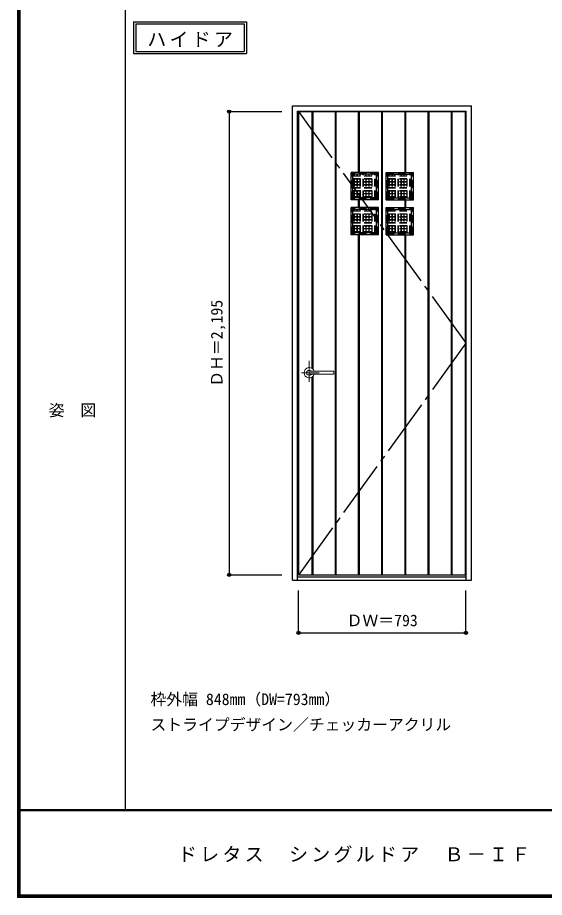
# Model space of a CAD drawing. Units: millimetres, scale not verified. Extents: x -6000 to 5700, y -4307 to 4175.
# Drawn here: x -6000 to -3503, y -4205 to -36 of the extents above; entities that cross this region are included whole.
import ezdxf
from ezdxf.enums import TextEntityAlignment as Align

# ---------------------------------------------------------------- set-up
doc = ezdxf.new("R2010")
doc.units = ezdxf.units.MM
doc.header["$LTSCALE"] = 30
doc.header["$PDMODE"] = 32
doc.header["$PDSIZE"] = 15
for name, pattern in [('CHAIN1', [8, 5, -1, 1, -1]), ('CHAIN2', [12, 9, -1, 1, -1]), ('DASHED1', [1.8, 1.2, -0.6])]:
    doc.linetypes.add(name, pattern=pattern)
for name, color, linetype in [('0-2_扉', 3, 'Continuous'), ('0-3_仕上げ', 7, 'Continuous'), ('0-4_枠', 3, 'Continuous'), ('0-7', 7, 'CHAIN2'), ('0-A_文字', 7, 'Continuous'), ('0-B_寸法', 7, 'Continuous'), ('0-C_ハッチ', 4, 'DASHED1'), ('F-1_枠', 6, 'Continuous'), ('F-A_文字', 7, 'Continuous')]:
    doc.layers.add(name, color=color, linetype=linetype)
doc.layers.add('0-5_レバー', color=7, linetype='Continuous', lineweight=18)
doc.styles.add('ＭＳ ゴシック', font='')
doc.styles.get('ＭＳ ゴシック').set_extended_font_data('MS Gothic')

msp = doc.modelspace()

# ---------------------------------------------------------------- linework, layer by layer
at = {"layer": '0-2_扉'}
for p, q in [((-4668.4, -481.25), (-3875.4, -481.25)), ((-4668.4, -2676.25), (-4668.4, -481.25)), ((-3875.4, -2676.25), (-3875.4, -481.25)), ((-4668.4, -2676.25), (-3875.4, -2676.25))]:
    msp.add_line(p, q, dxfattribs=at)
at = {"layer": '0-3_仕上げ'}
for p, q in [((-4668.4, -481.25), (-3875.4, -481.25)), ((-4668.4, -2676.25), (-4668.4, -481.25)), ((-4666.4, -2676.25), (-4666.4, -481.25)), ((-4603.9, -1698.58), (-4603.9, -481.25)), ((-4601.9, -1700.13), (-4601.9, -481.25)), ((-4599.9, -1702.06), (-4599.9, -481.25)), ((-4493.9, -2676.25), (-4493.9, -481.25)), ((-4491.9, -2676.25), (-4491.9, -481.25)), ((-4489.9, -2676.25), (-4489.9, -481.25)), ((-4383.9, -769.25), (-4383.9, -481.25)), ((-4381.9, -769.25), (-4381.9, -481.25)), ((-4379.9, -769.25), (-4379.9, -481.25)), ((-4273.9, -2676.25), (-4273.9, -481.25)), ((-4271.9, -2676.25), (-4271.9, -481.25)), ((-4269.9, -2676.25), (-4269.9, -481.25)), ((-4163.9, -769.25), (-4163.9, -481.25)), ((-4161.9, -769.25), (-4161.9, -481.25)), ((-4159.9, -769.25), (-4159.9, -481.25)), ((-4053.9, -2676.25), (-4053.9, -481.25)), ((-4051.9, -2676.25), (-4051.9, -481.25)), ((-4049.9, -2676.25), (-4049.9, -481.25)), ((-3943.9, -2676.25), (-3943.9, -481.25)), ((-3941.9, -2676.25), (-3941.9, -481.25)), ((-3939.9, -2676.25), (-3939.9, -481.25)), ((-3877.4, -2544.75), (-3877.4, -481.25)), ((-3875.4, -2676.25), (-3875.4, -481.25)), ((-4289.9, -769.25), (-4419.9, -769.25)), ((-4419.9, -899.25), (-4419.9, -769.25)), ((-4419.9, -769.25), (-4410.9, -778.25)), ((-4298.9, -778.25), (-4410.9, -778.25)), ((-4410.9, -890.25), (-4410.9, -778.25)), ((-4298.9, -778.25), (-4289.9, -769.25)), ((-4298.9, -890.25), (-4298.9, -778.25)), ((-4289.9, -899.25), (-4289.9, -769.25)), ((-4253.9, -769.25), (-4123.9, -769.25)), ((-4253.9, -899.25), (-4253.9, -769.25)), ((-4244.9, -778.25), (-4253.9, -769.25)), ((-4244.9, -778.25), (-4132.9, -778.25)), ((-4244.9, -890.25), (-4244.9, -778.25)), ((-4123.9, -769.25), (-4132.9, -778.25)), ((-4132.9, -890.25), (-4132.9, -778.25)), ((-4123.9, -899.25), (-4123.9, -769.25)), ((-4289.9, -899.25), (-4419.9, -899.25)), ((-4383.9, -935.25), (-4383.9, -899.25)), ((-4381.9, -935.25), (-4381.9, -899.25)), ((-4379.9, -935.25), (-4379.9, -899.25)), ((-4298.9, -890.25), (-4289.9, -899.25)), ((-4244.9, -890.25), (-4253.9, -899.25)), ((-4253.9, -899.25), (-4123.9, -899.25)), ((-4163.9, -935.25), (-4163.9, -899.25)), ((-4161.9, -935.25), (-4161.9, -899.25)), ((-4159.9, -935.25), (-4159.9, -899.25)), ((-4289.9, -935.25), (-4419.9, -935.25)), ((-4419.9, -1065.25), (-4419.9, -935.25)), ((-4419.9, -935.25), (-4410.9, -944.25)), ((-4298.9, -944.25), (-4410.9, -944.25)), ((-4410.9, -1056.25), (-4410.9, -944.25)), ((-4298.9, -944.25), (-4289.9, -935.25)), ((-4298.9, -1056.25), (-4298.9, -944.25)), ((-4289.9, -1065.25), (-4289.9, -935.25)), ((-4253.9, -935.25), (-4123.9, -935.25)), ((-4253.9, -1065.25), (-4253.9, -935.25)), ((-4244.9, -944.25), (-4253.9, -935.25)), ((-4244.9, -944.25), (-4132.9, -944.25)), ((-4244.9, -1056.25), (-4244.9, -944.25)), ((-4123.9, -935.25), (-4132.9, -944.25)), ((-4132.9, -1056.25), (-4132.9, -944.25)), ((-4123.9, -1065.25), (-4123.9, -935.25)), ((-4289.9, -1065.25), (-4419.9, -1065.25)), ((-4383.9, -2676.25), (-4383.9, -1065.25)), ((-4381.9, -2676.25), (-4381.9, -1065.25)), ((-4379.9, -2676.25), (-4379.9, -1065.25)), ((-4298.9, -1056.25), (-4289.9, -1065.25)), ((-4244.9, -1056.25), (-4253.9, -1065.25)), ((-4253.9, -1065.25), (-4123.9, -1065.25)), ((-4163.9, -2676.25), (-4163.9, -1065.25)), ((-4161.9, -2676.25), (-4161.9, -1065.25)), ((-4159.9, -2676.25), (-4159.9, -1065.25)), ((-4603.9, -2676.25), (-4603.9, -1738.92)), ((-4601.9, -2676.25), (-4601.9, -1737.37)), ((-4599.9, -2676.25), (-4599.9, -1735.44)), ((-3877.4, -2676.25), (-3877.4, -2544.75)), ((-4668.4, -2676.25), (-3875.4, -2676.25))]:
    msp.add_line(p, q, dxfattribs=at)
at = {"layer": '0-3_仕上げ', "linetype": 'DASHED1'}
for p, q in [((-4291.9, -771.25), (-4417.9, -771.25)), ((-4291.9, -897.25), (-4291.9, -771.25)), ((-4251.9, -771.25), (-4125.9, -771.25)), ((-4251.9, -897.25), (-4251.9, -771.25)), ((-4291.9, -937.25), (-4417.9, -937.25)), ((-4291.9, -1063.25), (-4291.9, -937.25)), ((-4251.9, -937.25), (-4125.9, -937.25)), ((-4251.9, -1063.25), (-4251.9, -937.25))]:
    msp.add_line(p, q, dxfattribs=at)
at = {"layer": '0-3_仕上げ', "color": 6, "linetype": 'DASHED1'}
for p, q in [((-4292.9, -772.25), (-4416.9, -772.25)), ((-4416.9, -896.25), (-4416.9, -772.25)), ((-4292.9, -896.25), (-4292.9, -772.25)), ((-4250.9, -772.25), (-4126.9, -772.25)), ((-4250.9, -896.25), (-4250.9, -772.25)), ((-4126.9, -896.25), (-4126.9, -772.25)), ((-4292.9, -896.25), (-4416.9, -896.25)), ((-4250.9, -896.25), (-4126.9, -896.25)), ((-4292.9, -938.25), (-4416.9, -938.25)), ((-4416.9, -1062.25), (-4416.9, -938.25)), ((-4292.9, -1062.25), (-4292.9, -938.25)), ((-4250.9, -938.25), (-4126.9, -938.25)), ((-4250.9, -1062.25), (-4250.9, -938.25)), ((-4126.9, -1062.25), (-4126.9, -938.25)), ((-4292.9, -1062.25), (-4416.9, -1062.25)), ((-4250.9, -1062.25), (-4126.9, -1062.25))]:
    msp.add_line(p, q, dxfattribs=at)
at = {"layer": '0-3_仕上げ', "linetype": 'DASHED1'}
for points in [[(-4291.9, -897.25), (-4417.9, -897.25), (-4417.9, -771.25)], [(-4251.9, -897.25), (-4125.9, -897.25), (-4125.9, -771.25)], [(-4291.9, -1063.25), (-4417.9, -1063.25), (-4417.9, -937.25)], [(-4251.9, -1063.25), (-4125.9, -1063.25), (-4125.9, -937.25)]]:
    msp.add_lwpolyline(points, dxfattribs=at)
at = {"layer": '0-3_仕上げ'}
for points in [[(-4298.9, -890.25), (-4410.9, -890.25), (-4419.9, -899.25)], [(-4244.9, -890.25), (-4132.9, -890.25), (-4123.9, -899.25)], [(-4298.9, -1056.25), (-4410.9, -1056.25), (-4419.9, -1065.25)], [(-4244.9, -1056.25), (-4132.9, -1056.25), (-4123.9, -1065.25)]]:
    msp.add_lwpolyline(points, dxfattribs=at)
at = {"layer": '0-4_枠'}
for p, q in [((-4697.4, -454.25), (-3849.4, -454.25)), ((-4697.4, -2701.25), (-4697.4, -454.25)), ((-3849.4, -2701.25), (-3849.4, -454.25)), ((-4673.4, -478.25), (-3873.4, -478.25)), ((-4673.4, -2701.25), (-4673.4, -478.25)), ((-3873.4, -2701.25), (-3873.4, -478.25)), ((-4697.4, -2701.25), (-3849.4, -2701.25)), ((-4673.4, -2686.25), (-3873.4, -2686.25))]:
    msp.add_line(p, q, dxfattribs=at)
at = {"layer": '0-5_レバー', "color": 4, "linetype": 'CHAIN1'}
for p, q in [((-4617.9, -1662.29), (-4617.9, -1762.14)), ((-4571.1, -1718.75), (-4654.12, -1718.75))]:
    msp.add_line(p, q, dxfattribs=at)
at = {"layer": '0-5_レバー'}
for q in [(-4500.9, -1713.26), (-4500.9, -1724.25)]:
    msp.add_line((-4500.9, -1718.75), q, dxfattribs=at)
for points in [[(-4607.94, -1711.76), (-4608.71, -1710.97), (-4610.68, -1709.6), (-4612.92, -1708.59), (-4615.36, -1707.96), (-4617.9, -1707.75), (-4620.44, -1707.96), (-4622.87, -1708.59), (-4625.12, -1709.6), (-4627.09, -1710.97), (-4628.71, -1712.64), (-4629.91, -1714.54), (-4630.65, -1716.6), (-4630.9, -1718.75), (-4630.65, -1720.9), (-4629.91, -1722.96), (-4628.71, -1724.86), (-4627.09, -1726.53), (-4625.12, -1727.9), (-4622.87, -1728.91), (-4620.44, -1729.54), (-4617.9, -1729.75), (-4615.36, -1729.54), (-4612.92, -1728.91), (-4610.68, -1727.9), (-4608.71, -1726.53), (-4607.94, -1725.74)], [(-4502.4, -1711.75), (-4512.13, -1711.75), (-4522.31, -1711.75), (-4531.91, -1711.75), (-4540.9, -1711.75), (-4549.31, -1711.75), (-4557.12, -1711.75), (-4563.94, -1711.75), (-4570.24, -1711.75), (-4576, -1711.75), (-4581.25, -1711.75), (-4586.04, -1711.75), (-4590.69, -1711.75), (-4594.9, -1711.75), (-4598.65, -1711.75), (-4600.65, -1711.75), (-4602.5, -1711.75), (-4604.51, -1711.76), (-4606.92, -1711.76), (-4608.41, -1711.76), (-4609.95, -1711.76), (-4611.47, -1711.76), (-4612.57, -1711.76), (-4613.03, -1711.76), (-4613.03, -1711.77)], [(-4612.88, -1725.74), (-4612.75, -1725.74), (-4612.31, -1725.74), (-4611.59, -1725.74), (-4610.57, -1725.74), (-4609.31, -1725.74), (-4607.96, -1725.74), (-4605.1, -1725.74), (-4602.12, -1725.75), (-4599.1, -1725.75), (-4596.06, -1725.75), (-4592.99, -1725.75), (-4589.91, -1725.75), (-4585.91, -1725.75), (-4581.5, -1725.75), (-4576.53, -1725.75), (-4571, -1725.75), (-4564.91, -1725.75), (-4558.26, -1725.75), (-4551.05, -1725.75), (-4542.46, -1725.75), (-4533.2, -1725.75), (-4523.26, -1725.75), (-4512.65, -1725.75), (-4502.4, -1725.75)], [(-4502.4, -1711.75), (-4511.48, -1711.75), (-4511.88, -1711.75)]]:
    msp.add_lwpolyline(points, dxfattribs=at)
for centre, radius, start, end in [((-4617.9, -1718.75), 24.55, 16.59952, 343.36736), ((-4502.4, -1713.25), 1.5, 0.00847, 89.9163), ((-4502.4, -1713.25), 1.5, 360, 90.17419), ((-4502.4, -1724.25), 1.5, 270.16419, 0), ((-4502.4, -1724.25), 1.5, 269.91059, 359.99153)]:
    msp.add_arc(centre, radius, start, end, dxfattribs=at)
at = {"layer": '0-7'}
for p, q in [((-4668.4, -481.25), (-3875.4, -1578.75)), ((-3875.4, -1578.75), (-4668.4, -2676.25))]:
    msp.add_line(p, q, dxfattribs=at)
at = {"layer": '0-A_文字'}
for p, q in [((-5450, -55.5), (-5450, -205.5)), ((-5440, -65.5), (-4925.67, -65.5)), ((-4925.67, -65.5), (-4925.67, -195.5)), ((-5450, -205.5), (-4915.67, -205.5))]:
    msp.add_line(p, q, dxfattribs=at)
for points in [[(-5450, -55.5), (-4915.67, -55.5), (-4915.67, -205.5)], [(-5440, -65.5), (-5440, -195.5), (-4925.67, -195.5)]]:
    msp.add_lwpolyline(points, dxfattribs=at)
at = {"layer": '0-B_寸法', "color": 4}
for p, q in [((-4997.4, -481.25), (-4747.4, -481.25)), ((-4997.4, -481.25), (-4997.4, -2676.25)), ((-4997.4, -2676.25), (-4747.4, -2676.25)), ((-4668.4, -2951.25), (-4668.4, -2751.25)), ((-3875.4, -2951.25), (-3875.4, -2751.25)), ((-4668.4, -2951.25), (-3875.4, -2951.25))]:
    msp.add_line(p, q, dxfattribs=at)
at = {"layer": '0-B_寸法'}
for p in [(-4997.4, -481.25), (-4997.4, -2676.25), (-4668.4, -2951.25), (-3875.4, -2951.25)]:
    msp.add_point(p, dxfattribs=at)
at = {"layer": '0-C_ハッチ'}
for p, q in [((-4410.9, -784.75), (-4298.9, -784.75)), ((-4410.9, -785.75), (-4298.9, -785.75)), ((-4404.4, -890.25), (-4404.4, -778.25)), ((-4403.4, -890.25), (-4403.4, -778.25)), ((-4390.4, -890.25), (-4390.4, -778.25)), ((-4389.4, -890.25), (-4389.4, -778.25)), ((-4376.4, -890.25), (-4376.4, -778.25)), ((-4375.4, -890.25), (-4375.4, -778.25)), ((-4362.4, -890.25), (-4362.4, -778.25)), ((-4361.4, -890.25), (-4361.4, -778.25)), ((-4348.4, -890.25), (-4348.4, -778.25)), ((-4347.4, -890.25), (-4347.4, -778.25)), ((-4334.4, -890.25), (-4334.4, -778.25)), ((-4333.4, -890.25), (-4333.4, -778.25)), ((-4320.4, -890.25), (-4320.4, -778.25)), ((-4319.4, -890.25), (-4319.4, -778.25)), ((-4306.4, -890.25), (-4306.4, -778.25)), ((-4305.4, -890.25), (-4305.4, -778.25)), ((-4244.9, -784.75), (-4132.9, -784.75)), ((-4244.9, -785.75), (-4132.9, -785.75)), ((-4238.4, -890.25), (-4238.4, -778.25)), ((-4237.4, -890.25), (-4237.4, -778.25)), ((-4224.4, -890.25), (-4224.4, -778.25)), ((-4223.4, -890.25), (-4223.4, -778.25)), ((-4210.4, -890.25), (-4210.4, -778.25)), ((-4209.4, -890.25), (-4209.4, -778.25)), ((-4196.4, -890.25), (-4196.4, -778.25)), ((-4195.4, -890.25), (-4195.4, -778.25)), ((-4182.4, -890.25), (-4182.4, -778.25)), ((-4181.4, -890.25), (-4181.4, -778.25)), ((-4168.4, -890.25), (-4168.4, -778.25)), ((-4167.4, -890.25), (-4167.4, -778.25)), ((-4154.4, -890.25), (-4154.4, -778.25)), ((-4153.4, -890.25), (-4153.4, -778.25)), ((-4140.4, -890.25), (-4140.4, -778.25)), ((-4139.4, -890.25), (-4139.4, -778.25)), ((-4410.9, -798.75), (-4298.9, -798.75)), ((-4410.9, -799.75), (-4298.9, -799.75)), ((-4410.9, -812.75), (-4298.9, -812.75)), ((-4410.9, -813.75), (-4298.9, -813.75)), ((-4410.9, -826.75), (-4298.9, -826.75)), ((-4410.9, -827.75), (-4298.9, -827.75)), ((-4244.9, -798.75), (-4132.9, -798.75)), ((-4244.9, -799.75), (-4132.9, -799.75)), ((-4244.9, -812.75), (-4132.9, -812.75)), ((-4244.9, -813.75), (-4132.9, -813.75)), ((-4244.9, -826.75), (-4132.9, -826.75)), ((-4244.9, -827.75), (-4132.9, -827.75)), ((-4410.9, -840.75), (-4298.9, -840.75)), ((-4410.9, -841.75), (-4298.9, -841.75)), ((-4410.9, -854.75), (-4298.9, -854.75)), ((-4410.9, -855.75), (-4298.9, -855.75)), ((-4410.9, -868.75), (-4298.9, -868.75)), ((-4410.9, -869.75), (-4298.9, -869.75)), ((-4244.9, -840.75), (-4132.9, -840.75)), ((-4244.9, -841.75), (-4132.9, -841.75)), ((-4244.9, -854.75), (-4132.9, -854.75)), ((-4244.9, -855.75), (-4132.9, -855.75)), ((-4244.9, -868.75), (-4132.9, -868.75)), ((-4244.9, -869.75), (-4132.9, -869.75)), ((-4410.9, -882.75), (-4298.9, -882.75)), ((-4410.9, -883.75), (-4298.9, -883.75)), ((-4244.9, -882.75), (-4132.9, -882.75)), ((-4244.9, -883.75), (-4132.9, -883.75)), ((-4410.9, -950.75), (-4298.9, -950.75)), ((-4410.9, -951.75), (-4298.9, -951.75)), ((-4404.4, -1056.25), (-4404.4, -944.25)), ((-4403.4, -1056.25), (-4403.4, -944.25)), ((-4390.4, -1056.25), (-4390.4, -944.25)), ((-4389.4, -1056.25), (-4389.4, -944.25)), ((-4376.4, -1056.25), (-4376.4, -944.25)), ((-4375.4, -1056.25), (-4375.4, -944.25)), ((-4362.4, -1056.25), (-4362.4, -944.25)), ((-4361.4, -1056.25), (-4361.4, -944.25)), ((-4348.4, -1056.25), (-4348.4, -944.25)), ((-4347.4, -1056.25), (-4347.4, -944.25)), ((-4334.4, -1056.25), (-4334.4, -944.25)), ((-4333.4, -1056.25), (-4333.4, -944.25)), ((-4320.4, -1056.25), (-4320.4, -944.25)), ((-4319.4, -1056.25), (-4319.4, -944.25)), ((-4306.4, -1056.25), (-4306.4, -944.25)), ((-4305.4, -1056.25), (-4305.4, -944.25)), ((-4244.9, -950.75), (-4132.9, -950.75)), ((-4244.9, -951.75), (-4132.9, -951.75)), ((-4238.4, -1056.25), (-4238.4, -944.25)), ((-4237.4, -1056.25), (-4237.4, -944.25)), ((-4224.4, -1056.25), (-4224.4, -944.25)), ((-4223.4, -1056.25), (-4223.4, -944.25)), ((-4210.4, -1056.25), (-4210.4, -944.25)), ((-4209.4, -1056.25), (-4209.4, -944.25)), ((-4196.4, -1056.25), (-4196.4, -944.25)), ((-4195.4, -1056.25), (-4195.4, -944.25)), ((-4182.4, -1056.25), (-4182.4, -944.25)), ((-4181.4, -1056.25), (-4181.4, -944.25)), ((-4168.4, -1056.25), (-4168.4, -944.25)), ((-4167.4, -1056.25), (-4167.4, -944.25)), ((-4154.4, -1056.25), (-4154.4, -944.25)), ((-4153.4, -1056.25), (-4153.4, -944.25)), ((-4140.4, -1056.25), (-4140.4, -944.25)), ((-4139.4, -1056.25), (-4139.4, -944.25)), ((-4410.9, -964.75), (-4298.9, -964.75)), ((-4410.9, -965.75), (-4298.9, -965.75)), ((-4410.9, -978.75), (-4298.9, -978.75)), ((-4410.9, -979.75), (-4298.9, -979.75)), ((-4410.9, -992.75), (-4298.9, -992.75)), ((-4410.9, -993.75), (-4298.9, -993.75)), ((-4244.9, -964.75), (-4132.9, -964.75)), ((-4244.9, -965.75), (-4132.9, -965.75)), ((-4244.9, -978.75), (-4132.9, -978.75)), ((-4244.9, -979.75), (-4132.9, -979.75)), ((-4244.9, -992.75), (-4132.9, -992.75)), ((-4244.9, -993.75), (-4132.9, -993.75)), ((-4410.9, -1006.75), (-4298.9, -1006.75)), ((-4410.9, -1007.75), (-4298.9, -1007.75)), ((-4410.9, -1020.75), (-4298.9, -1020.75)), ((-4410.9, -1021.75), (-4298.9, -1021.75)), ((-4410.9, -1034.75), (-4298.9, -1034.75)), ((-4410.9, -1035.75), (-4298.9, -1035.75)), ((-4244.9, -1006.75), (-4132.9, -1006.75)), ((-4244.9, -1007.75), (-4132.9, -1007.75)), ((-4244.9, -1020.75), (-4132.9, -1020.75)), ((-4244.9, -1021.75), (-4132.9, -1021.75)), ((-4244.9, -1034.75), (-4132.9, -1034.75)), ((-4244.9, -1035.75), (-4132.9, -1035.75)), ((-4410.9, -1048.75), (-4298.9, -1048.75)), ((-4410.9, -1049.75), (-4298.9, -1049.75)), ((-4244.9, -1048.75), (-4132.9, -1048.75)), ((-4244.9, -1049.75), (-4132.9, -1049.75))]:
    msp.add_line(p, q, dxfattribs=at)
at = {"layer": 'F-1_枠'}
for p, q in [((-6000, 4175), (-6000, -4205)), ((-5995, 4175), (-5995, -4205)), ((-5990, 4175), (-5990, -4205)), ((-5490, 4175), (-5490, -3790)), ((5700, -3790), (-6000, -3790)), ((5700, -3795), (-6000, -3795)), ((5700, -4195), (-6000, -4195)), ((5700, -4200), (-6000, -4200)), ((5700, -4205), (-6000, -4205))]:
    msp.add_line(p, q, dxfattribs=at)

# ---------------------------------------------------------------- texts
at = {"layer": '0-A_文字', "style": 'ＭＳ ゴシック'}
for s, p in [('枠外幅 848mm（DW=793mm）', (-5370, -3310)), ('ストライプデザイン／チェッカーアクリル', (-5370, -3430))]:
    msp.add_text(s, height=54.99, dxfattribs=at).set_placement(p, align=Align.BOTTOM_LEFT)
at = {"layer": '0-A_文字', "insert": (-5385.34, -175.5), "char_height": 65.98, "attachment_point": 7, "style": 'ＭＳ ゴシック'}
msp.add_mtext('\\T1.17;ハイドア', dxfattribs=at)
at = {"layer": '0-B_寸法', "style": 'ＭＳ ゴシック'}
msp.add_text('ＤＨ＝2,195', height=54.99, rotation=90, dxfattribs=at).set_placement((-5012.4, -1785), align=Align.BOTTOM_LEFT)
msp.add_text('ＤＷ＝793', height=54.99, dxfattribs=at).set_placement((-4440.65, -2936.25), align=Align.BOTTOM_LEFT)
at = {"layer": 'F-A_文字', "style": 'ＭＳ ゴシック'}
msp.add_text('姿\u3000図', height=54.99, dxfattribs=at).set_placement((-5852.5, -1940.25), align=Align.BOTTOM_LEFT)
at = {"layer": 'F-A_文字', "insert": (-5240, -4040), "char_height": 65.98, "attachment_point": 7, "style": 'ＭＳ ゴシック'}
msp.add_mtext('\\T1.17;ドレタス\u3000シングルドア\u3000Ｂ－ＩＦ', dxfattribs=at)

doc.saveas('drawing.dxf')
